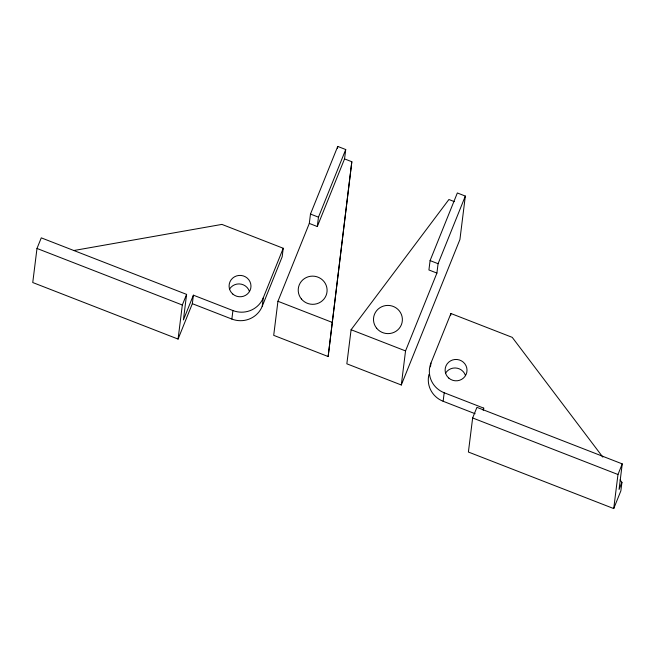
<?xml version="1.0" encoding="UTF-8"?>
<svg xmlns="http://www.w3.org/2000/svg" width="655" height="655" viewBox="0 0 655 655"><rect width="100%" height="100%" fill="white"/><g stroke="black" fill="none" stroke-linecap="round" stroke-linejoin="round"><path stroke-width="0.98" d="M328.147 356.533L351.825 161.728L344.555 158.903L345.725 149.536L337.734 146.425L310.478 214.062L309.307 223.429L277.941 301.275L273.7 335.344L328.147 356.533L351.825 161.728M193.397 295.176L183.416 319.943L186.601 294.39L41.273 237.847L36.991 248.458L32.75 282.534L178.078 339.077L192.341 303.691L193.397 295.176L232.918 310.552A23.424 22.851 7.1 0 0 263.277 297.804L283.238 248.261L221.914 224.403L74.121 250.472M178.078 339.077L182.319 305.009L186.601 294.39M192.341 303.691L231.862 319.067L232.918 310.552M231.862 319.067A23.424 22.851 7.1 0 0 262.213 306.319L263.277 297.804M283.238 248.261L282.174 256.785L262.213 306.319M309.307 223.429L317.298 226.54L318.469 217.165L345.725 149.536M337.481 148.448L337.734 146.425M454.357 201.625L448.912 199.505L351.096 329.735L346.847 363.812L401.302 384.993L459.925 239.509L465.337 196.074L457.346 192.963L430.089 260.6L428.919 269.966L436.91 273.078L405.543 350.924L401.302 384.993M436.91 273.078L438.08 263.703L465.337 196.074M430.482 366.825L430.957 363.042L450.918 313.499L512.235 337.358L602.821 457.116M450.681 315.399L450.918 313.499M475.129 413.723L443.14 401.269L444.196 392.754A23.424 22.851 7.1 0 1 430.957 363.042M621.923 482.367L619.065 489.441L622.25 463.887L476.922 407.344L472.648 417.964L468.399 452.032L613.727 508.575L620.858 490.882L621.923 482.367L620.072 479.927M483.488 410.022L483.717 408.13L444.196 392.754M613.727 508.575L617.976 474.507L622.25 463.887M317.298 226.54L344.555 158.903M482.981 409.964L483.717 408.13M310.478 214.062L318.469 217.165M430.089 260.6L438.08 263.703M277.941 301.275L332.388 322.456M351.096 329.735L405.543 350.924M36.991 248.458L182.319 305.009M472.648 417.964L617.976 474.507M229.627 288.97A10.963 10.693 7.1 0 1 249.358 291.254M445.654 373.023A10.963 10.693 7.1 0 1 465.386 375.307M443.14 401.269A23.424 22.851 7.1 0 1 428.968 374.406M301.365 298.942A14.443 14.091 7.1 0 0 326.1 295.454A14.443 14.091 7.1 0 0 310.503 276.271A14.443 14.091 7.1 0 0 301.365 298.942M232.787 294.062A10.963 10.693 7.1 0 0 250.767 288.265A10.963 10.693 7.1 0 0 236.545 275.927A10.963 10.693 7.1 0 0 232.787 294.062M376.65 328.237A14.443 14.091 7.1 0 0 401.384 324.741A14.443 14.091 7.1 0 0 385.787 305.558A14.443 14.091 7.1 0 0 376.65 328.237M448.814 378.107A10.963 10.693 7.1 0 0 466.802 372.318A10.963 10.693 7.1 0 0 452.572 359.98A10.963 10.693 7.1 0 0 448.814 378.107"/></g></svg>
